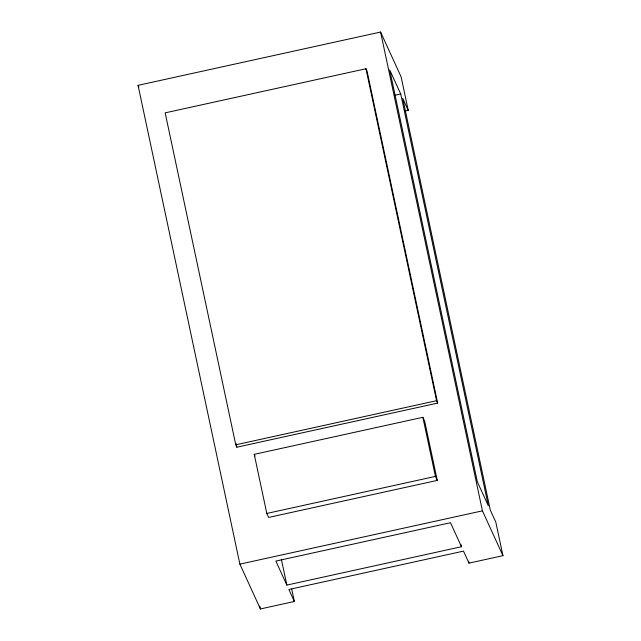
<?xml version="1.0" encoding="UTF-8"?>
<svg xmlns="http://www.w3.org/2000/svg" width="641" height="641" viewBox="0 0 641 641"><rect width="100%" height="100%" fill="white"/><g stroke="black" fill="none" stroke-linecap="round" stroke-linejoin="round"><path stroke-width="0.96" d="M291.711 589.039L294.363 601.49L260.406 608.95L239.886 564.136L138.055 85.333L380.594 32.05L401.114 76.864L408.237 110.38L404.359 111.23M365.963 68.747L165.17 112.856L235.768 444.806L236.866 447.202L437.659 403.093L367.061 71.143L365.963 68.747L436.561 400.689L437.659 403.093M394.904 95.253L400.729 93.979L488.306 505.749L477.313 481.744L389.736 69.965L400.729 93.979M235.768 444.806L436.561 400.689M254.245 454.349L422.86 417.307L424.695 421.313L437.258 480.397L268.643 517.439L266.808 513.441L254.245 454.349L254.974 455.951M266.808 513.441L435.431 476.399L437.258 480.397M239.886 564.136L482.433 510.853L502.945 555.667L468.988 563.127L463.491 551.124L288.867 589.488L294.363 601.49M461.48 546.725L450.487 522.719L275.862 561.075L286.856 585.089L461.48 546.725L461.071 544.81M408.237 110.38L402.74 98.377L490.325 510.148L495.822 522.151L502.945 555.667M138.055 85.333L138.873 87.128M380.594 32.05L482.433 510.853M468.587 561.212L468.988 563.127M422.86 417.307L435.431 476.399M281.351 559.232L286.856 585.089M236.032 443.284L236.866 447.202M259.797 606.074L260.406 608.95"/></g></svg>
